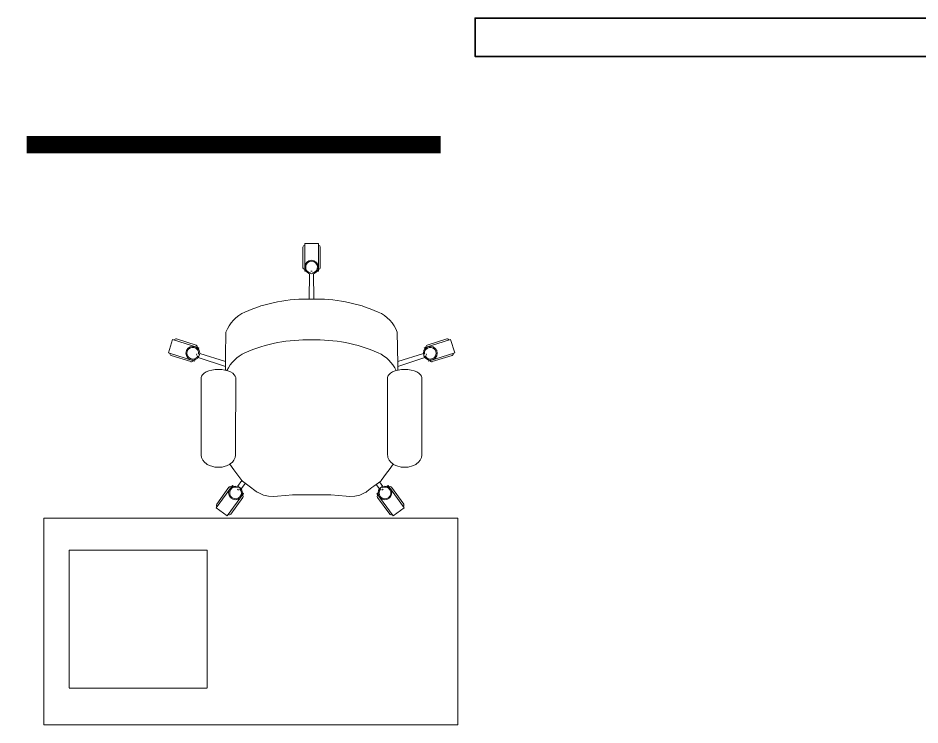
# Model space of a CAD drawing. Header units: millimetres. Extents: x -217756 to 263180, y 55413 to 130608.
# Drawn here: x 201886 to 204500, y 80066 to 82116 of the extents above; entities that cross this region are included whole.
import ezdxf

# ---------------------------------------------------------------- set-up
doc = ezdxf.new("R2010")
doc.units = ezdxf.units.MM
doc.linetypes.add('HIDDEN', pattern=[6, 4, -2])
doc.layers.add('ТХ_мебель передв', color=250, linetype='Continuous', lineweight=13)
doc.layers.add('ТХ_обор_комп принт', color=30, linetype='Continuous', lineweight=13)

# ---------------------------------------------------------------- blocks, each defined once
blk = doc.blocks.new('СК33 790х830')
for p, q in [((-25.4, 658.7), (-25.4, 718.7)), ((-20.4, 728.7), (19.6, 728.7)), ((-20.4, 728.7), (-20.4, 648.7)), ((19.6, 728.7), (19.6, 648.7)), ((24.6, 658.7), (24.6, 718.7)), ((-20.4, 648.7), (-16.3, 648.7)), ((-7.5, 567.9), (-6.5, 641.6)), ((-2.4, 648.7), (1.6, 648.7)), ((6.6, 567.9), (5.6, 641.6)), ((15.5, 648.7), (19.6, 648.7)), ((-248.7, 471.7), (-250.3, 402.2)), ((247.8, 471.7), (249.4, 380.4)), ((-403.5, 450.5), (-415.6, 412.4)), ((-403.5, 450.5), (-327.2, 426.2)), ((-335.3, 434), (-392.4, 452.2)), ((402.6, 450.5), (326.4, 426.2)), ((334.4, 434), (391.5, 452.2)), ((402.6, 450.5), (414.7, 412.4)), ((-327.2, 426.2), (-328.5, 422.3)), ((326.4, 426.2), (327.6, 422.3)), ((-415.6, 412.4), (-339.4, 388.1)), ((-350.4, 386.4), (-407.6, 404.6)), ((-332.7, 409.1), (-333.9, 405.2)), ((-250.3, 372.2), (-328.7, 398.8)), ((-250.3, 387.2), (-324.8, 410.3)), ((-250.3, 402.2), (-250.3, 398.4)), ((-250.3, 398.4), (-250.3, 380.4)), ((249.4, 387.2), (323.9, 410.3)), ((249.4, 372.2), (327.9, 398.8)), ((331.8, 409.1), (333, 405.2)), ((414.7, 412.4), (338.5, 388.1)), ((349.5, 386.4), (406.7, 404.6)), ((-338.1, 392), (-339.4, 388.1)), ((-250.3, 380.4), (-250.3, 369.8)), ((-250.3, 369.8), (-250.3, 361.7)), ((249.4, 380.4), (249.4, 369.8)), ((249.4, 369.8), (249.4, 361.7)), ((337.3, 392), (338.5, 388.1)), ((-319.3, 343.9), (-320.4, 340)), ((-320.4, 140.1), (-320.4, 340)), ((-316.5, 348.5), (-319.3, 343.9)), ((-311.9, 352.8), (-316.5, 348.5)), ((-305.7, 356.6), (-311.9, 352.8)), ((-298.1, 359.7), (-305.7, 356.6)), ((-289.5, 362), (-298.1, 359.7)), ((-289.5, 362), (-289.1, 362.1)), ((-280, 363.5), (-289.1, 362.1)), ((-280, 363.5), (-279.4, 363.5)), ((-270.4, 363.9), (-279.4, 363.5)), ((-270.4, 363.9), (-261.5, 363.5)), ((-261.5, 363.5), (-260.9, 363.5)), ((-260.9, 363.5), (-251.8, 362.1)), ((-251.8, 362.1), (-251.4, 362)), ((-251.4, 362), (-242.8, 359.7)), ((-242.8, 359.7), (-235.2, 356.6)), ((-235.2, 356.6), (-229, 352.8)), ((-229, 352.8), (-224.4, 348.5)), ((-224.4, 348.5), (-221.6, 343.9)), ((-221.6, 343.9), (-220.4, 340)), ((-220.8, 140.1), (-220.4, 340)), ((220.7, 343.9), (219.6, 340)), ((219.6, 140.1), (219.6, 340)), ((223.5, 348.5), (220.7, 343.9)), ((228.1, 352.8), (223.5, 348.5)), ((234.3, 356.6), (228.1, 352.8)), ((241.9, 359.7), (234.3, 356.6)), ((250.5, 362), (241.9, 359.7)), ((250.5, 362), (250.9, 362.1)), ((260, 363.5), (250.9, 362.1)), ((260, 363.5), (260.6, 363.5)), ((269.6, 363.9), (260.6, 363.5)), ((269.6, 363.9), (278.5, 363.5)), ((278.5, 363.5), (279.1, 363.5)), ((279.1, 363.5), (288.2, 362.1)), ((288.2, 362.1), (288.6, 362)), ((288.6, 362), (297.2, 359.7)), ((297.2, 359.7), (304.8, 356.6)), ((304.8, 356.6), (311, 352.8)), ((311, 352.8), (315.6, 348.5)), ((315.6, 348.5), (318.4, 343.9)), ((318.4, 343.9), (319.1, 340.1)), ((319.6, 140.1), (319.6, 340)), ((-320.4, 140.1), (-320.4, 131.4)), ((-320.4, 131.4), (-320.4, 122.9)), ((-220.8, 140.1), (-220.8, 131.4)), ((-220.8, 131.4), (-220.8, 122.9)), ((219.6, 140.1), (219.6, 131.4)), ((219.6, 131.4), (219.6, 122.9)), ((319.2, 140.1), (319.2, 131.4)), ((319.2, 131.4), (319.2, 122.9)), ((-320.4, 122.9), (-320.4, 114.9)), ((-319.1, 108.6), (-320.4, 114.9)), ((-318.2, 106.4), (-319.1, 108.6)), ((-315.4, 100.3), (-318.2, 106.4)), ((-225.5, 100.3), (-222.7, 106.4)), ((-221.8, 108.6), (-222.7, 106.4)), ((-221.8, 108.6), (-220.8, 115)), ((-220.8, 122.9), (-220.8, 115)), ((-220.8, 115), (-220.8, 115)), ((219.6, 122.9), (219.6, 114.9)), ((219.6, 114.9), (220.2, 113.4)), ((220.9, 108.6), (220.2, 113.4)), ((221.8, 106.4), (220.9, 108.6)), ((224.6, 100.3), (221.8, 106.4)), ((314.5, 100.3), (317.3, 106.4)), ((318.2, 108.6), (317.3, 106.4)), ((318.2, 108.6), (319.1, 114.9)), ((319.2, 122.9), (319.2, 114.9)), ((319.2, 115), (319.2, 115)), ((-310.9, 94.9), (-315.4, 100.3)), ((-304.8, 90.2), (-310.9, 94.9)), ((-302.8, 88.6), (-304.8, 90.2)), ((-295.9, 85.2), (-302.8, 88.6)), ((-293.4, 84.1), (-295.9, 85.2)), ((-289.9, 83.1), (-293.4, 84.1)), ((-283.9, 81.5), (-289.9, 83.1)), ((-281, 80.9), (-283.9, 81.5)), ((-277.7, 80.5), (-281, 80.9)), ((-274.1, 80.3), (-277.7, 80.5)), ((-270.4, 80.2), (-274.1, 80.3)), ((-266.7, 80.3), (-270.4, 80.2)), ((-263.2, 80.5), (-266.7, 80.3)), ((-259.9, 80.9), (-263.2, 80.5)), ((-257, 81.5), (-259.9, 80.9)), ((-257, 81.5), (-251, 83.1)), ((-247.5, 84.1), (-251, 83.1)), ((-245, 85.2), (-247.5, 84.1)), ((-245, 85.2), (-238, 88.6)), ((-236, 90.2), (-238, 88.6)), ((-237.4, 89.1), (-225.3, 73)), ((-236, 90.2), (-230, 94.9)), ((-230, 94.9), (-225.5, 100.3)), ((229.1, 94.9), (224.6, 100.3)), ((236.6, 89), (224.6, 72.9)), ((235.2, 90.2), (229.1, 94.9)), ((237.2, 88.6), (235.2, 90.2)), ((244.1, 85.2), (237.2, 88.6)), ((246.6, 84.1), (244.1, 85.2)), ((250.1, 83.1), (246.6, 84.1)), ((256.1, 81.5), (250.1, 83.1)), ((259, 80.9), (256.1, 81.5)), ((262.3, 80.5), (259, 80.9)), ((265.9, 80.3), (262.3, 80.5)), ((269.6, 80.2), (265.9, 80.3)), ((273.3, 80.3), (269.6, 80.2)), ((276.8, 80.5), (273.3, 80.3)), ((280.1, 80.9), (276.8, 80.5)), ((283, 81.5), (280.1, 80.9)), ((283, 81.5), (289, 83.1)), ((292.5, 84.1), (289, 83.1)), ((295, 85.2), (292.5, 84.1)), ((295, 85.2), (302, 88.6)), ((304, 90.2), (302, 88.6)), ((304, 90.2), (310, 94.9)), ((310, 94.9), (314.5, 100.3)), ((-225.3, 73), (-202.3, 41.8)), ((217.1, 63.1), (201.5, 41.6)), ((224.6, 72.9), (217.1, 63.1)), ((-277.2, -37.6), (-230.1, 27.1)), ((-230.1, 27.1), (-226.8, 24.7)), ((-202.3, 41.8), (-214.8, 24.6)), ((-192.4, 34.1), (-204.9, 17.4)), ((-202.3, 41.8), (-200.9, 40.2)), ((-200.9, 40.2), (-180.9, 25.8)), ((200, 40.1), (180, 25.7)), ((186.6, 30.4), (196.3, 17.4)), ((196.8, 37.8), (206.1, 24.6)), ((200, 40.1), (201.5, 41.6)), ((221.5, 27.1), (218.1, 24.7)), ((268.5, -37.6), (221.5, 27.1)), ((-240.1, 22), (-275.3, -26.6)), ((-244.8, -61.1), (-197.8, 3.6)), ((-215.6, 16.5), (-212.3, 14.2)), ((-201.1, 6), (-197.8, 3.6)), ((-180.9, 25.8), (-161, 10)), ((-161, 10), (-158.5, 8.1)), ((-158.5, 8.1), (-155.5, 6.7)), ((-155.5, 6.7), (-140, -0.5)), ((-55.9, 0), (55.9, 0)), ((55.1, 0), (99.4, -4.1)), ((154.6, 6.7), (139.1, -0.5)), ((154.6, 6.7), (157.6, 8.1)), ((157.6, 8.1), (160.1, 9.9)), ((174.1, 21.2), (160.1, 9.9)), ((180, 25.7), (174.1, 21.2)), ((192.4, 6), (189.1, 3.6)), ((236.1, -61.1), (189.1, 3.6)), ((206.9, 16.5), (203.7, 14.2)), ((231.4, 22), (266.7, -26.6)), ((-199.6, -7.4), (-234.9, -56)), ((-140, -0.5), (-125, -3.6)), ((-125, -3.6), (-109.6, -4.9)), ((-109.6, -4.9), (-98.7, -4.1)), ((-98.7, -4.1), (-55.1, 0)), ((110.5, -5), (99.4, -4.1)), ((110.5, -5), (125, -3.7)), ((125, -3.7), (139.1, -0.5)), ((190.9, -7.4), (226.2, -56)), ((-277.2, -37.6), (-244.8, -61.1)), ((268.5, -37.6), (236.1, -61.1))]:
    blk.add_line(p, q)
for centre in [(-0.4, 660.7), (-344.7, 410.8), (343.9, 410.8), (-221, 5.7), (212.3, 5.7)]:
    blk.add_circle(centre, 20)
for centre, radius, start, end in [((-20.4, 718.7), 5, 90, 180), ((19.6, 718.7), 5, 0, 90), ((-20.4, 658.7), 5, 180, 270), ((-0.4, 660.7), 17, 279.4623, 260.5377), ((19.6, 658.7), 5, 270, 0), ((-15.4, 128.3), 439.7, 88.0553, 113.9054), ((14.5, 128.3), 439.7, 66.0946, 91.9447), ((-152.2, 436.1), 102.8, 113.6677, 159.763), ((151.4, 436.1), 102.8, 20.237, 66.3323), ((-393.9, 447.5), 5, 72.3275, 162.3275), ((-15.4, 9.9), 439.7, 88.0553, 113.9054), ((14.5, 9.9), 439.7, 66.0946, 91.9447), ((393, 447.5), 5, 17.6725, 107.6725), ((-344.7, 410.8), 17, 351.7899, 332.8652), ((-336.8, 429.2), 5, 342.3275, 72.3275), ((343.9, 410.8), 17, 207.1348, 188.2101), ((335.9, 429.2), 5, 107.6725, 197.6725), ((-406.1, 409.3), 5, 162.3275, 252.3275), ((-152.2, 317.7), 102.8, 113.6677, 155.3986), ((151.4, 317.7), 102.8, 24.6014, 66.3323), ((405.2, 409.3), 5, 287.6725, 17.6725), ((-348.9, 391.1), 5, 252.3275, 342.3275), ((348, 391.1), 5, 197.6725, 287.6725), ((-236, 19), 5, 54, 144), ((-221, 5.7), 17, 63.4623, 44.5377), ((212.3, 5.7), 17, 135.4623, 116.5377), ((227.3, 19), 5, 36, 126), ((-203.6, -4.5), 5, 324, 54), ((195, -4.5), 5, 126, 216), ((-271.3, -29.5), 5, 144, 234), ((262.6, -29.5), 5, 306, 36), ((-238.9, -53), 5, 234, 324), ((230.2, -53), 5, 216, 306)]:
    blk.add_arc(centre, radius, start, end)
blk = doc.blocks.new('A$Cf4ca5993')
at = {"layer": 'ТХ_мебель передв'}
blk.add_blockref('СК33 790х830', (217737.8, 18977.5), dxfattribs=at)
blk = doc.blocks.new('стол с тумбой 1200х600')
blk.add_lwpolyline([(-19012.2, 19801.1), (-19012.2, 21001.1), (-19612.2, 21001.1), (-19612.2, 19801.1)], close=True)
at = {"linetype": 'HIDDEN', "ltscale": 0.1}
blk.add_lwpolyline([(-19505.4, 19874.7), (-19105.4, 19874.7), (-19105.4, 20274.7), (-19505.4, 20274.7)], close=True, dxfattribs=at)

msp = doc.modelspace()

# ---------------------------------------------------------------- linework, layer by layer
at = {"layer": 'ТХ_мебель передв', "const_width": 50}
msp.add_lwpolyline([(201910.7, 81748.8), (203110.7, 81748.8)], dxfattribs=at)
at = {"layer": 'ТХ_обор_комп принт', "color": 18, "lineweight": 35, "true_color": 0x000000}
msp.add_lwpolyline([(205210.5, 82116.1), (205210.5, 82004.8), (203210.7, 82004.8), (203210.7, 82116.1)], close=True, dxfattribs=at)

# ---------------------------------------------------------------- block references
msp.add_blockref('A$Cf4ca5993', (-15000.7, 61755.7))
at = {"layer": 'ТХ_мебель передв', "xscale": -1, "rotation": 270}
msp.add_blockref('стол с тумбой 1200х600', (182159.5, 99678.2), dxfattribs=at)
msp.add_blockref('стол с тумбой 1200х600', (182159.5, 99678.2), dxfattribs=at)

doc.saveas('drawing.dxf')
